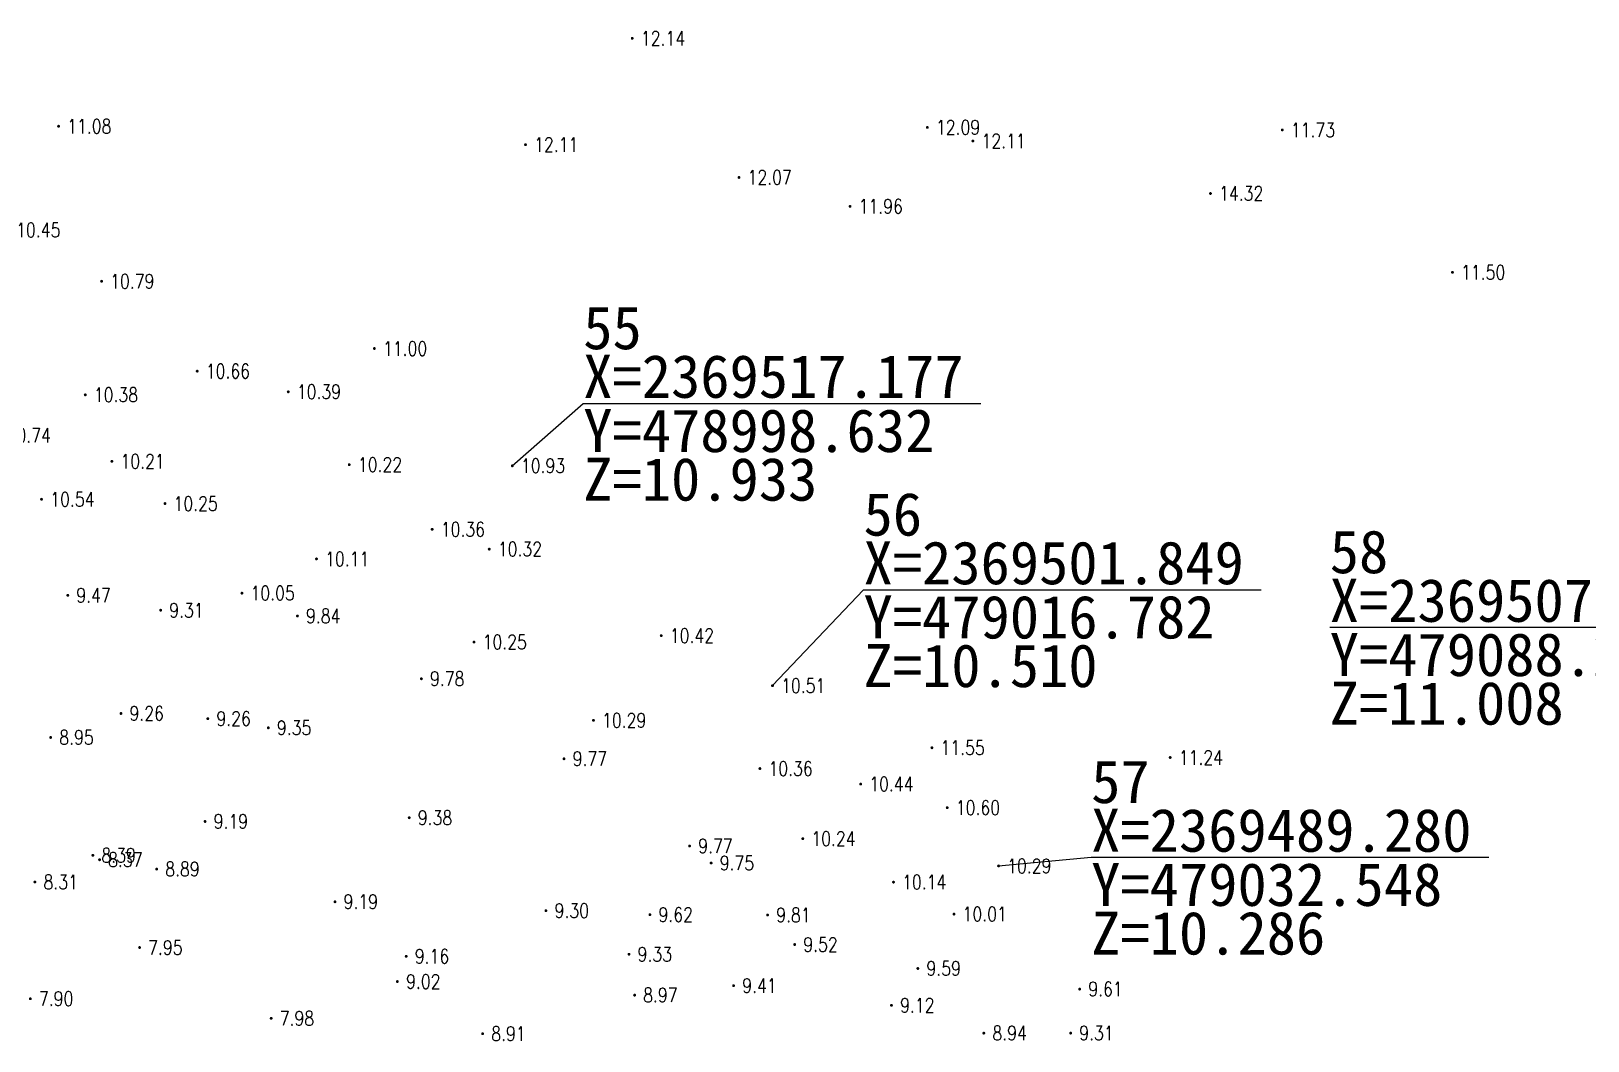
# Model space of a CAD drawing. Extents: x 478634 to 479141, y 2369294 to 2369803.
# Drawn here: x 478965.1 to 479073.7, y 2369477.1 to 2369547.5 of the extents above; entities that cross this region are included whole.
import ezdxf
from ezdxf.enums import TextEntityAlignment as Align

# ---------------------------------------------------------------- set-up
doc = ezdxf.new("R2010")
doc.units = 0
doc.header["$LTSCALE"] = 0.5
doc.layers.get('0').update_dxf_attribs({"linetype": 'CONTINUOUS'})
doc.layers.add('GCD', color=1, linetype='CONTINUOUS')
doc.styles.add('HZ', font='rs.shx', dxfattribs={"width": 0.8, "bigfont": 'hztxt.shx'})
doc.styles.add('宋体', font='')
doc.styles.get('宋体').set_extended_font_data('SimSun')

# ---------------------------------------------------------------- blocks, each defined once
blk = doc.blocks.new('GC200')
at = {"linetype": 'Continuous', "const_width": 0.2, "flags": 128}
blk.add_lwpolyline([(-0.1, 0, 1), (0.1, 0, 1)], format="xyb", close=True, dxfattribs=at)

msp = doc.modelspace()

# ---------------------------------------------------------------- linework, layer by layer
at = {"linetype": 'Continuous'}
for p, q in [((478998.63, 2369517.18, 10.93), (479003.58, 2369521.53)), ((479003.58, 2369521.53), (479031.31, 2369521.53)), ((479016.78, 2369501.85, 10.51), (479023.13, 2369508.53)), ((479023.13, 2369508.53), (479050.86, 2369508.53)), ((479083.38, 2369505.91), (479055.65, 2369505.91)), ((479032.55, 2369489.28, 10.29), (479039.01, 2369489.88)), ((479039.01, 2369489.88), (479066.74, 2369489.88))]:
    msp.add_line(p, q, dxfattribs=at)

# ---------------------------------------------------------------- block references
at = {"layer": 'GCD', "linetype": 'Continuous'}
ref = msp.add_blockref('GC200', (479007, 2369546.99, 12.13), dxfattribs=dict(at, xscale=0.5, yscale=0.5, zscale=0.5))
ref.add_attrib('height', '12.14', dxfattribs={"linetype": 'Continuous', "height": 1, "style": 'HZ', "width": 0.8}).set_placement((479007.6, 2369546.99, 12.13), align=Align.MIDDLE_LEFT)
ref = msp.add_blockref('GC200', (478966.98, 2369540.86, 11.08), dxfattribs=dict(at, xscale=0.5, yscale=0.5, zscale=0.5))
ref.add_attrib('height', '11.08', dxfattribs={"linetype": 'Continuous', "height": 1, "style": 'HZ', "width": 0.8}).set_placement((478967.58, 2369540.86, 11.08), align=Align.MIDDLE_LEFT)
ref = msp.add_blockref('GC200', (479027.58, 2369540.78, 12.09), dxfattribs=dict(at, xscale=0.5, yscale=0.5, zscale=0.5))
ref.add_attrib('height', '12.09', dxfattribs={"linetype": 'Continuous', "height": 1, "style": 'HZ', "width": 0.8}).set_placement((479028.18, 2369540.78, 12.09), align=Align.MIDDLE_LEFT)
ref = msp.add_blockref('GC200', (479030.76, 2369539.83, 12.11), dxfattribs=dict(at, xscale=0.5, yscale=0.5, zscale=0.5))
ref.add_attrib('height', '12.11', dxfattribs={"linetype": 'Continuous', "height": 1, "style": 'HZ', "width": 0.8}).set_placement((479031.36, 2369539.83, 12.11), align=Align.MIDDLE_LEFT)
ref = msp.add_blockref('GC200', (479052.34, 2369540.6, 11.73), dxfattribs=dict(at, xscale=0.5, yscale=0.5, zscale=0.5))
ref.add_attrib('height', '11.73', dxfattribs={"linetype": 'Continuous', "height": 1, "style": 'HZ', "width": 0.8}).set_placement((479052.94, 2369540.6, 11.73), align=Align.MIDDLE_LEFT)
ref = msp.add_blockref('GC200', (478999.55, 2369539.57, 12.11), dxfattribs=dict(at, xscale=0.5, yscale=0.5, zscale=0.5))
ref.add_attrib('height', '12.11', dxfattribs={"linetype": 'Continuous', "height": 1, "style": 'HZ', "width": 0.8}).set_placement((479000.15, 2369539.57, 12.11), align=Align.MIDDLE_LEFT)
ref = msp.add_blockref('GC200', (479014.44, 2369537.29, 12.07), dxfattribs=dict(at, xscale=0.5, yscale=0.5, zscale=0.5))
ref.add_attrib('height', '12.07', dxfattribs={"linetype": 'Continuous', "height": 1, "style": 'HZ', "width": 0.8}).set_placement((479015.04, 2369537.29, 12.07), align=Align.MIDDLE_LEFT)
ref = msp.add_blockref('GC200', (479047.33, 2369536.17, 14.32), dxfattribs=dict(at, xscale=0.5, yscale=0.5, zscale=0.5))
ref.add_attrib('height', '14.32', dxfattribs={"linetype": 'Continuous', "height": 1, "style": 'HZ', "width": 0.8}).set_placement((479047.93, 2369536.17, 14.32), align=Align.MIDDLE_LEFT)
ref = msp.add_blockref('GC200', (479022.19, 2369535.27, 11.96), dxfattribs=dict(at, xscale=0.5, yscale=0.5, zscale=0.5))
ref.add_attrib('height', '11.96', dxfattribs={"linetype": 'Continuous', "height": 1, "style": 'HZ', "width": 0.8}).set_placement((479022.79, 2369535.27, 11.96), align=Align.MIDDLE_LEFT)
ref = msp.add_blockref('GC200', (478963.42, 2369533.63, 10.45), dxfattribs=dict(at, xscale=0.5, yscale=0.5, zscale=0.5))
ref.add_attrib('height', '10.45', dxfattribs={"linetype": 'Continuous', "height": 1, "style": 'HZ', "width": 0.8}).set_placement((478964.02, 2369533.63, 10.45), align=Align.MIDDLE_LEFT)
ref = msp.add_blockref('GC200', (478969.98, 2369530.05, 10.79), dxfattribs=dict(at, xscale=0.5, yscale=0.5, zscale=0.5))
ref.add_attrib('height', '10.79', dxfattribs={"linetype": 'Continuous', "height": 1, "style": 'HZ', "width": 0.8}).set_placement((478970.58, 2369530.05, 10.79), align=Align.MIDDLE_LEFT)
ref = msp.add_blockref('GC200', (479064.21, 2369530.67, 11.5), dxfattribs=dict(at, xscale=0.5, yscale=0.5, zscale=0.5))
ref.add_attrib('height', '11.50', dxfattribs={"linetype": 'Continuous', "height": 1, "style": 'HZ', "width": 0.8}).set_placement((479064.81, 2369530.67, 11.5), align=Align.MIDDLE_LEFT)
ref = msp.add_blockref('GC200', (478989.01, 2369525.36, 11), dxfattribs=dict(at, xscale=0.5, yscale=0.5, zscale=0.5))
ref.add_attrib('height', '11.00', dxfattribs={"linetype": 'Continuous', "height": 1, "style": 'HZ', "width": 0.8}).set_placement((478989.61, 2369525.36, 11), align=Align.MIDDLE_LEFT)
ref = msp.add_blockref('GC200', (478976.65, 2369523.78, 10.66), dxfattribs=dict(at, xscale=0.5, yscale=0.5, zscale=0.5))
ref.add_attrib('height', '10.66', dxfattribs={"linetype": 'Continuous', "height": 1, "style": 'HZ', "width": 0.8}).set_placement((478977.25, 2369523.78, 10.66), align=Align.MIDDLE_LEFT)
ref = msp.add_blockref('GC200', (478968.84, 2369522.13, 10.38), dxfattribs=dict(at, xscale=0.5, yscale=0.5, zscale=0.5))
ref.add_attrib('height', '10.38', dxfattribs={"linetype": 'Continuous', "height": 1, "style": 'HZ', "width": 0.8}).set_placement((478969.44, 2369522.13, 10.38), align=Align.MIDDLE_LEFT)
ref = msp.add_blockref('GC200', (478983, 2369522.34, 10.39), dxfattribs=dict(at, xscale=0.5, yscale=0.5, zscale=0.5))
ref.add_attrib('height', '10.39', dxfattribs={"linetype": 'Continuous', "height": 1, "style": 'HZ', "width": 0.8}).set_placement((478983.6, 2369522.34, 10.39), align=Align.MIDDLE_LEFT)
ref = msp.add_blockref('GC200', (478962.76, 2369519.3, 10.74), dxfattribs=dict(at, xscale=0.5, yscale=0.5, zscale=0.5))
ref.add_attrib('height', '10.74', dxfattribs={"linetype": 'Continuous', "height": 1, "style": 'HZ', "width": 0.8}).set_placement((478963.36, 2369519.3, 10.74), align=Align.MIDDLE_LEFT)
ref = msp.add_blockref('GC200', (478970.7, 2369517.49, 10.21), dxfattribs=dict(at, xscale=0.5, yscale=0.5, zscale=0.5))
ref.add_attrib('height', '10.21', dxfattribs={"linetype": 'Continuous', "height": 1, "style": 'HZ', "width": 0.8}).set_placement((478971.3, 2369517.49, 10.21), align=Align.MIDDLE_LEFT)
ref = msp.add_blockref('GC200', (478987.26, 2369517.26, 10.22), dxfattribs=dict(at, xscale=0.5, yscale=0.5, zscale=0.5))
ref.add_attrib('height', '10.22', dxfattribs={"linetype": 'Continuous', "height": 1, "style": 'HZ', "width": 0.8}).set_placement((478987.86, 2369517.26, 10.22), align=Align.MIDDLE_LEFT)
ref = msp.add_blockref('GC200', (478998.63, 2369517.18, 10.93), dxfattribs=dict(at, xscale=0.5, yscale=0.5, zscale=0.5))
ref.add_attrib('height', '10.93', dxfattribs={"linetype": 'Continuous', "height": 1, "style": 'HZ', "width": 0.8}).set_placement((478999.23, 2369517.18, 10.93), align=Align.MIDDLE_LEFT)
ref = msp.add_blockref('GC200', (478965.79, 2369514.85, 10.54), dxfattribs=dict(at, xscale=0.5, yscale=0.5, zscale=0.5))
ref.add_attrib('height', '10.54', dxfattribs={"linetype": 'Continuous', "height": 1, "style": 'HZ', "width": 0.8}).set_placement((478966.4, 2369514.85, 10.54), align=Align.MIDDLE_LEFT)
ref = msp.add_blockref('GC200', (478974.4, 2369514.55, 10.24), dxfattribs=dict(at, xscale=0.5, yscale=0.5, zscale=0.5))
ref.add_attrib('height', '10.25', dxfattribs={"linetype": 'Continuous', "height": 1, "style": 'HZ', "width": 0.8}).set_placement((478975, 2369514.55, 10.24), align=Align.MIDDLE_LEFT)
ref = msp.add_blockref('GC200', (478993.04, 2369512.75, 10.36), dxfattribs=dict(at, xscale=0.5, yscale=0.5, zscale=0.5))
ref.add_attrib('height', '10.36', dxfattribs={"linetype": 'Continuous', "height": 1, "style": 'HZ', "width": 0.8}).set_placement((478993.64, 2369512.75, 10.36), align=Align.MIDDLE_LEFT)
ref = msp.add_blockref('GC200', (478984.97, 2369510.69, 10.11), dxfattribs=dict(at, xscale=0.5, yscale=0.5, zscale=0.5))
ref.add_attrib('height', '10.11', dxfattribs={"linetype": 'Continuous', "height": 1, "style": 'HZ', "width": 0.8}).set_placement((478985.57, 2369510.69, 10.11), align=Align.MIDDLE_LEFT)
ref = msp.add_blockref('GC200', (478997.02, 2369511.37, 10.32), dxfattribs=dict(at, xscale=0.5, yscale=0.5, zscale=0.5))
ref.add_attrib('height', '10.32', dxfattribs={"linetype": 'Continuous', "height": 1, "style": 'HZ', "width": 0.8}).set_placement((478997.62, 2369511.37, 10.32), align=Align.MIDDLE_LEFT)
ref = msp.add_blockref('GC200', (478979.77, 2369508.3, 10.04), dxfattribs=dict(at, xscale=0.5, yscale=0.5, zscale=0.5))
ref.add_attrib('height', '10.05', dxfattribs={"linetype": 'Continuous', "height": 1, "style": 'HZ', "width": 0.8}).set_placement((478980.37, 2369508.3, 10.04), align=Align.MIDDLE_LEFT)
ref = msp.add_blockref('GC200', (478967.62, 2369508.15, 9.47), dxfattribs=dict(at, xscale=0.5, yscale=0.5, zscale=0.5))
ref.add_attrib('height', '9.47', dxfattribs={"linetype": 'Continuous', "height": 1, "style": 'HZ', "width": 0.8}).set_placement((478968.22, 2369508.15, 9.47), align=Align.MIDDLE_LEFT)
ref = msp.add_blockref('GC200', (478974.1, 2369507.11, 9.31), dxfattribs=dict(at, xscale=0.5, yscale=0.5, zscale=0.5))
ref.add_attrib('height', '9.31', dxfattribs={"linetype": 'Continuous', "height": 1, "style": 'HZ', "width": 0.8}).set_placement((478974.7, 2369507.11, 9.31), align=Align.MIDDLE_LEFT)
ref = msp.add_blockref('GC200', (478983.64, 2369506.71, 9.84), dxfattribs=dict(at, xscale=0.5, yscale=0.5, zscale=0.5))
ref.add_attrib('height', '9.84', dxfattribs={"linetype": 'Continuous', "height": 1, "style": 'HZ', "width": 0.8}).set_placement((478984.24, 2369506.71, 9.84), align=Align.MIDDLE_LEFT)
ref = msp.add_blockref('GC200', (479009.02, 2369505.34, 10.42), dxfattribs=dict(at, xscale=0.5, yscale=0.5, zscale=0.5))
ref.add_attrib('height', '10.42', dxfattribs={"linetype": 'Continuous', "height": 1, "style": 'HZ', "width": 0.8}).set_placement((479009.62, 2369505.34, 10.42), align=Align.MIDDLE_LEFT)
ref = msp.add_blockref('GC200', (478995.96, 2369504.89, 10.25), dxfattribs=dict(at, xscale=0.5, yscale=0.5, zscale=0.5))
ref.add_attrib('height', '10.25', dxfattribs={"linetype": 'Continuous', "height": 1, "style": 'HZ', "width": 0.8}).set_placement((478996.56, 2369504.89, 10.25), align=Align.MIDDLE_LEFT)
ref = msp.add_blockref('GC200', (478992.29, 2369502.33, 9.78), dxfattribs=dict(at, xscale=0.5, yscale=0.5, zscale=0.5))
ref.add_attrib('height', '9.78', dxfattribs={"linetype": 'Continuous', "height": 1, "style": 'HZ', "width": 0.8}).set_placement((478992.89, 2369502.33, 9.78), align=Align.MIDDLE_LEFT)
ref = msp.add_blockref('GC200', (479016.78, 2369501.85, 10.51), dxfattribs=dict(at, xscale=0.5, yscale=0.5, zscale=0.5))
ref.add_attrib('height', '10.51', dxfattribs={"linetype": 'Continuous', "height": 1, "style": 'HZ', "width": 0.8}).set_placement((479017.38, 2369501.85, 10.51), align=Align.MIDDLE_LEFT)
ref = msp.add_blockref('GC200', (478971.33, 2369499.91, 9.26), dxfattribs=dict(at, xscale=0.5, yscale=0.5, zscale=0.5))
ref.add_attrib('height', '9.26', dxfattribs={"linetype": 'Continuous', "height": 1, "style": 'HZ', "width": 0.8}).set_placement((478971.93, 2369499.91, 9.26), align=Align.MIDDLE_LEFT)
ref = msp.add_blockref('GC200', (478977.39, 2369499.55, 9.26), dxfattribs=dict(at, xscale=0.5, yscale=0.5, zscale=0.5))
ref.add_attrib('height', '9.26', dxfattribs={"linetype": 'Continuous', "height": 1, "style": 'HZ', "width": 0.8}).set_placement((478977.99, 2369499.55, 9.26), align=Align.MIDDLE_LEFT)
ref = msp.add_blockref('GC200', (478981.61, 2369498.91, 9.35), dxfattribs=dict(at, xscale=0.5, yscale=0.5, zscale=0.5))
ref.add_attrib('height', '9.35', dxfattribs={"linetype": 'Continuous', "height": 1, "style": 'HZ', "width": 0.8}).set_placement((478982.21, 2369498.91, 9.35), align=Align.MIDDLE_LEFT)
ref = msp.add_blockref('GC200', (479004.29, 2369499.43, 10.29), dxfattribs=dict(at, xscale=0.5, yscale=0.5, zscale=0.5))
ref.add_attrib('height', '10.29', dxfattribs={"linetype": 'Continuous', "height": 1, "style": 'HZ', "width": 0.8}).set_placement((479004.89, 2369499.43, 10.29), align=Align.MIDDLE_LEFT)
ref = msp.add_blockref('GC200', (478966.43, 2369498.24, 8.95), dxfattribs=dict(at, xscale=0.5, yscale=0.5, zscale=0.5))
ref.add_attrib('height', '8.95', dxfattribs={"linetype": 'Continuous', "height": 1, "style": 'HZ', "width": 0.8}).set_placement((478967.03, 2369498.24, 8.95), align=Align.MIDDLE_LEFT)
ref = msp.add_blockref('GC200', (479027.9, 2369497.52, 11.54), dxfattribs=dict(at, xscale=0.5, yscale=0.5, zscale=0.5))
ref.add_attrib('height', '11.55', dxfattribs={"linetype": 'Continuous', "height": 1, "style": 'HZ', "width": 0.8}).set_placement((479028.5, 2369497.52, 11.54), align=Align.MIDDLE_LEFT)
ref = msp.add_blockref('GC200', (479002.24, 2369496.75, 9.77), dxfattribs=dict(at, xscale=0.5, yscale=0.5, zscale=0.5))
ref.add_attrib('height', '9.77', dxfattribs={"linetype": 'Continuous', "height": 1, "style": 'HZ', "width": 0.8}).set_placement((479002.84, 2369496.75, 9.77), align=Align.MIDDLE_LEFT)
ref = msp.add_blockref('GC200', (479044.52, 2369496.84, 11.24), dxfattribs=dict(at, xscale=0.5, yscale=0.5, zscale=0.5))
ref.add_attrib('height', '11.24', dxfattribs={"linetype": 'Continuous', "height": 1, "style": 'HZ', "width": 0.8}).set_placement((479045.12, 2369496.84, 11.24), align=Align.MIDDLE_LEFT)
ref = msp.add_blockref('GC200', (479015.9, 2369496.07, 10.36), dxfattribs=dict(at, xscale=0.5, yscale=0.5, zscale=0.5))
ref.add_attrib('height', '10.36', dxfattribs={"linetype": 'Continuous', "height": 1, "style": 'HZ', "width": 0.8}).set_placement((479016.5, 2369496.07, 10.36), align=Align.MIDDLE_LEFT)
ref = msp.add_blockref('GC200', (479022.93, 2369494.99, 10.44), dxfattribs=dict(at, xscale=0.5, yscale=0.5, zscale=0.5))
ref.add_attrib('height', '10.44', dxfattribs={"linetype": 'Continuous', "height": 1, "style": 'HZ', "width": 0.8}).set_placement((479023.53, 2369494.99, 10.44), align=Align.MIDDLE_LEFT)
ref = msp.add_blockref('GC200', (479028.97, 2369493.34, 10.6), dxfattribs=dict(at, xscale=0.5, yscale=0.5, zscale=0.5))
ref.add_attrib('height', '10.60', dxfattribs={"linetype": 'Continuous', "height": 1, "style": 'HZ', "width": 0.8}).set_placement((479029.57, 2369493.34, 10.6), align=Align.MIDDLE_LEFT)
ref = msp.add_blockref('GC200', (478977.2, 2369492.38, 9.19), dxfattribs=dict(at, xscale=0.5, yscale=0.5, zscale=0.5))
ref.add_attrib('height', '9.19', dxfattribs={"linetype": 'Continuous', "height": 1, "style": 'HZ', "width": 0.8}).set_placement((478977.8, 2369492.38, 9.19), align=Align.MIDDLE_LEFT)
ref = msp.add_blockref('GC200', (478991.44, 2369492.64, 9.38), dxfattribs=dict(at, xscale=0.5, yscale=0.5, zscale=0.5))
ref.add_attrib('height', '9.38', dxfattribs={"linetype": 'Continuous', "height": 1, "style": 'HZ', "width": 0.8}).set_placement((478992.04, 2369492.64, 9.38), align=Align.MIDDLE_LEFT)
ref = msp.add_blockref('GC200', (479018.89, 2369491.18, 10.24), dxfattribs=dict(at, xscale=0.5, yscale=0.5, zscale=0.5))
ref.add_attrib('height', '10.24', dxfattribs={"linetype": 'Continuous', "height": 1, "style": 'HZ', "width": 0.8}).set_placement((479019.49, 2369491.18, 10.24), align=Align.MIDDLE_LEFT)
ref = msp.add_blockref('GC200', (478969.37, 2369490.02, 8.38), dxfattribs=dict(at, xscale=0.5, yscale=0.5, zscale=0.5))
ref.add_attrib('height', '8.39', dxfattribs={"linetype": 'Continuous', "height": 1, "style": 'HZ', "width": 0.8}).set_placement((478969.97, 2369490.02, 8.38), align=Align.MIDDLE_LEFT)
ref = msp.add_blockref('GC200', (479011, 2369490.67, 9.77), dxfattribs=dict(at, xscale=0.5, yscale=0.5, zscale=0.5))
ref.add_attrib('height', '9.77', dxfattribs={"linetype": 'Continuous', "height": 1, "style": 'HZ', "width": 0.8}).set_placement((479011.6, 2369490.67, 9.77), align=Align.MIDDLE_LEFT)
ref = msp.add_blockref('GC200', (478969.84, 2369489.71, 8.37), dxfattribs=dict(at, xscale=0.5, yscale=0.5, zscale=0.5))
ref.add_attrib('height', '8.37', dxfattribs={"linetype": 'Continuous', "height": 1, "style": 'HZ', "width": 0.8}).set_placement((478970.44, 2369489.71, 8.37), align=Align.MIDDLE_LEFT)
ref = msp.add_blockref('GC200', (478973.82, 2369489.06, 8.89), dxfattribs=dict(at, xscale=0.5, yscale=0.5, zscale=0.5))
ref.add_attrib('height', '8.89', dxfattribs={"linetype": 'Continuous', "height": 1, "style": 'HZ', "width": 0.8}).set_placement((478974.42, 2369489.06, 8.89), align=Align.MIDDLE_LEFT)
ref = msp.add_blockref('GC200', (479012.5, 2369489.48, 9.75), dxfattribs=dict(at, xscale=0.5, yscale=0.5, zscale=0.5))
ref.add_attrib('height', '9.75', dxfattribs={"linetype": 'Continuous', "height": 1, "style": 'HZ', "width": 0.8}).set_placement((479013.1, 2369489.48, 9.75), align=Align.MIDDLE_LEFT)
ref = msp.add_blockref('GC200', (479032.55, 2369489.28, 10.29), dxfattribs=dict(at, xscale=0.5, yscale=0.5, zscale=0.5))
ref.add_attrib('height', '10.29', dxfattribs={"linetype": 'Continuous', "height": 1, "style": 'HZ', "width": 0.8}).set_placement((479033.15, 2369489.28, 10.29), align=Align.MIDDLE_LEFT)
ref = msp.add_blockref('GC200', (478965.33, 2369488.16, 8.31), dxfattribs=dict(at, xscale=0.5, yscale=0.5, zscale=0.5))
ref.add_attrib('height', '8.31', dxfattribs={"linetype": 'Continuous', "height": 1, "style": 'HZ', "width": 0.8}).set_placement((478965.93, 2369488.16, 8.31), align=Align.MIDDLE_LEFT)
ref = msp.add_blockref('GC200', (479025.22, 2369488.15, 10.14), dxfattribs=dict(at, xscale=0.5, yscale=0.5, zscale=0.5))
ref.add_attrib('height', '10.14', dxfattribs={"linetype": 'Continuous', "height": 1, "style": 'HZ', "width": 0.8}).set_placement((479025.82, 2369488.15, 10.14), align=Align.MIDDLE_LEFT)
ref = msp.add_blockref('GC200', (478986.26, 2369486.78, 9.19), dxfattribs=dict(at, xscale=0.5, yscale=0.5, zscale=0.5))
ref.add_attrib('height', '9.19', dxfattribs={"linetype": 'Continuous', "height": 1, "style": 'HZ', "width": 0.8}).set_placement((478986.86, 2369486.78, 9.19), align=Align.MIDDLE_LEFT)
ref = msp.add_blockref('GC200', (479000.98, 2369486.16, 9.3), dxfattribs=dict(at, xscale=0.5, yscale=0.5, zscale=0.5))
ref.add_attrib('height', '9.30', dxfattribs={"linetype": 'Continuous', "height": 1, "style": 'HZ', "width": 0.8}).set_placement((479001.58, 2369486.16, 9.3), align=Align.MIDDLE_LEFT)
ref = msp.add_blockref('GC200', (479008.23, 2369485.88, 9.62), dxfattribs=dict(at, xscale=0.5, yscale=0.5, zscale=0.5))
ref.add_attrib('height', '9.62', dxfattribs={"linetype": 'Continuous', "height": 1, "style": 'HZ', "width": 0.8}).set_placement((479008.83, 2369485.88, 9.62), align=Align.MIDDLE_LEFT)
ref = msp.add_blockref('GC200', (479016.44, 2369485.86, 9.81), dxfattribs=dict(at, xscale=0.5, yscale=0.5, zscale=0.5))
ref.add_attrib('height', '9.81', dxfattribs={"linetype": 'Continuous', "height": 1, "style": 'HZ', "width": 0.8}).set_placement((479017.04, 2369485.86, 9.81), align=Align.MIDDLE_LEFT)
ref = msp.add_blockref('GC200', (479029.44, 2369485.92, 10.01), dxfattribs=dict(at, xscale=0.5, yscale=0.5, zscale=0.5))
ref.add_attrib('height', '10.01', dxfattribs={"linetype": 'Continuous', "height": 1, "style": 'HZ', "width": 0.8}).set_placement((479030.04, 2369485.92, 10.01), align=Align.MIDDLE_LEFT)
ref = msp.add_blockref('GC200', (478972.63, 2369483.59, 7.95), dxfattribs=dict(at, xscale=0.5, yscale=0.5, zscale=0.5))
ref.add_attrib('height', '7.95', dxfattribs={"linetype": 'Continuous', "height": 1, "style": 'HZ', "width": 0.8}).set_placement((478973.23, 2369483.59, 7.95), align=Align.MIDDLE_LEFT)
ref = msp.add_blockref('GC200', (479018.33, 2369483.8, 9.52), dxfattribs=dict(at, xscale=0.5, yscale=0.5, zscale=0.5))
ref.add_attrib('height', '9.52', dxfattribs={"linetype": 'Continuous', "height": 1, "style": 'HZ', "width": 0.8}).set_placement((479018.93, 2369483.8, 9.52), align=Align.MIDDLE_LEFT)
ref = msp.add_blockref('GC200', (478991.23, 2369482.98, 9.16), dxfattribs=dict(at, xscale=0.5, yscale=0.5, zscale=0.5))
ref.add_attrib('height', '9.16', dxfattribs={"linetype": 'Continuous', "height": 1, "style": 'HZ', "width": 0.8}).set_placement((478991.83, 2369482.98, 9.16), align=Align.MIDDLE_LEFT)
ref = msp.add_blockref('GC200', (479006.77, 2369483.12, 9.33), dxfattribs=dict(at, xscale=0.5, yscale=0.5, zscale=0.5))
ref.add_attrib('height', '9.33', dxfattribs={"linetype": 'Continuous', "height": 1, "style": 'HZ', "width": 0.8}).set_placement((479007.37, 2369483.12, 9.33), align=Align.MIDDLE_LEFT)
ref = msp.add_blockref('GC200', (478990.61, 2369481.22, 9.02), dxfattribs=dict(at, xscale=0.5, yscale=0.5, zscale=0.5))
ref.add_attrib('height', '9.02', dxfattribs={"linetype": 'Continuous', "height": 1, "style": 'HZ', "width": 0.8}).set_placement((478991.22, 2369481.22, 9.02), align=Align.MIDDLE_LEFT)
ref = msp.add_blockref('GC200', (479026.92, 2369482.13, 9.59), dxfattribs=dict(at, xscale=0.5, yscale=0.5, zscale=0.5))
ref.add_attrib('height', '9.59', dxfattribs={"linetype": 'Continuous', "height": 1, "style": 'HZ', "width": 0.8}).set_placement((479027.52, 2369482.13, 9.59), align=Align.MIDDLE_LEFT)
ref = msp.add_blockref('GC200', (478965.01, 2369480.02, 7.89), dxfattribs=dict(at, xscale=0.5, yscale=0.5, zscale=0.5))
ref.add_attrib('height', '7.90', dxfattribs={"linetype": 'Continuous', "height": 1, "style": 'HZ', "width": 0.8}).set_placement((478965.61, 2369480.02, 7.89), align=Align.MIDDLE_LEFT)
ref = msp.add_blockref('GC200', (479007.16, 2369480.27, 8.97), dxfattribs=dict(at, xscale=0.5, yscale=0.5, zscale=0.5))
ref.add_attrib('height', '8.97', dxfattribs={"linetype": 'Continuous', "height": 1, "style": 'HZ', "width": 0.8}).set_placement((479007.76, 2369480.27, 8.97), align=Align.MIDDLE_LEFT)
ref = msp.add_blockref('GC200', (479014.07, 2369480.93, 9.41), dxfattribs=dict(at, xscale=0.5, yscale=0.5, zscale=0.5))
ref.add_attrib('height', '9.41', dxfattribs={"linetype": 'Continuous', "height": 1, "style": 'HZ', "width": 0.8}).set_placement((479014.67, 2369480.93, 9.41), align=Align.MIDDLE_LEFT)
ref = msp.add_blockref('GC200', (479038.21, 2369480.69, 9.61), dxfattribs=dict(at, xscale=0.5, yscale=0.5, zscale=0.5))
ref.add_attrib('height', '9.61', dxfattribs={"linetype": 'Continuous', "height": 1, "style": 'HZ', "width": 0.8}).set_placement((479038.81, 2369480.69, 9.61), align=Align.MIDDLE_LEFT)
ref = msp.add_blockref('GC200', (479025.08, 2369479.56, 9.12), dxfattribs=dict(at, xscale=0.5, yscale=0.5, zscale=0.5))
ref.add_attrib('height', '9.12', dxfattribs={"linetype": 'Continuous', "height": 1, "style": 'HZ', "width": 0.8}).set_placement((479025.68, 2369479.56, 9.12), align=Align.MIDDLE_LEFT)
ref = msp.add_blockref('GC200', (478981.81, 2369478.65, 7.98), dxfattribs=dict(at, xscale=0.5, yscale=0.5, zscale=0.5))
ref.add_attrib('height', '7.98', dxfattribs={"linetype": 'Continuous', "height": 1, "style": 'HZ', "width": 0.8}).set_placement((478982.41, 2369478.65, 7.98), align=Align.MIDDLE_LEFT)
ref = msp.add_blockref('GC200', (478996.56, 2369477.58, 8.9), dxfattribs=dict(at, xscale=0.5, yscale=0.5, zscale=0.5))
ref.add_attrib('height', '8.91', dxfattribs={"linetype": 'Continuous', "height": 1, "style": 'HZ', "width": 0.8}).set_placement((478997.16, 2369477.58, 8.9), align=Align.MIDDLE_LEFT)
ref = msp.add_blockref('GC200', (479031.52, 2369477.62, 8.94), dxfattribs=dict(at, xscale=0.5, yscale=0.5, zscale=0.5))
ref.add_attrib('height', '8.94', dxfattribs={"linetype": 'Continuous', "height": 1, "style": 'HZ', "width": 0.8}).set_placement((479032.12, 2369477.62, 8.94), align=Align.MIDDLE_LEFT)
ref = msp.add_blockref('GC200', (479037.58, 2369477.62, 9.31), dxfattribs=dict(at, xscale=0.5, yscale=0.5, zscale=0.5))
ref.add_attrib('height', '9.31', dxfattribs={"linetype": 'Continuous', "height": 1, "style": 'HZ', "width": 0.8}).set_placement((479038.18, 2369477.62, 9.31), align=Align.MIDDLE_LEFT)

# ---------------------------------------------------------------- texts
at = {"layer": 'GCD', "linetype": 'Continuous', "style": '宋体'}
for s, p in [('55', (479003.58, 2369525.31)), ('X=2369517.177', (479003.58, 2369521.92)), ('Y=478998.632', (479003.58, 2369518.14)), ('Z=10.933', (479003.58, 2369514.75)), ('56', (479023.13, 2369512.31)), ('58', (479055.65, 2369509.69)), ('X=2369501.849', (479023.13, 2369508.92)), ('X=2369507.632', (479055.65, 2369506.3)), ('Y=479016.782', (479023.13, 2369505.14)), ('Y=479088.284', (479055.65, 2369502.52)), ('Z=10.510', (479023.13, 2369501.75)), ('Z=11.008', (479055.65, 2369499.13)), ('57', (479039.01, 2369493.66)), ('X=2369489.280', (479039.01, 2369490.27)), ('Y=479032.548', (479039.01, 2369486.49)), ('Z=10.286', (479039.01, 2369483.1))]:
    msp.add_text(s, height=3, dxfattribs=at).set_placement(p)

doc.saveas('drawing.dxf')
